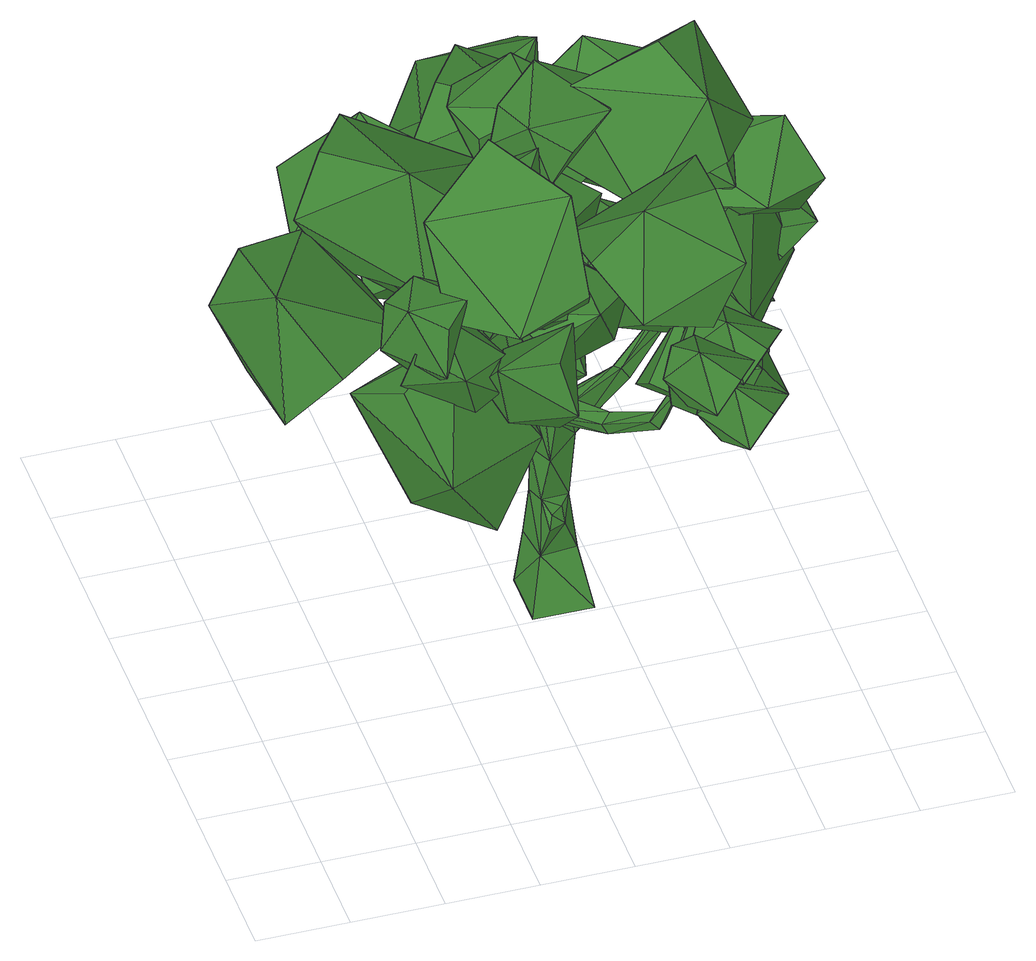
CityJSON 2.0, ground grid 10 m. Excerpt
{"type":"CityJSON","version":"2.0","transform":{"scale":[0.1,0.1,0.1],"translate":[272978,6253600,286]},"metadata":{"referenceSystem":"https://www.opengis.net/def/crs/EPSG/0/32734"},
"CityObjects":{
"tree1":{"type":"SolitaryVegetationObject","attributes":{"height":2,"width":0.14,"group":"standard","type":"broadleaf","footprint":[263499.18,6242813.97],"ground_height":15.6},"geometry":[{"type":"MultiSurface","lod":"2","boundaries":[[[0,1,2]],[[3,4,5]],[[0,6,7]],[[8,9,6]],[[9,10,11]],[[3,12,13]],[[2,8,0]],[[14,15,8]],[[15,16,10]],[[17,18,19]],[[2,20,14]],[[20,21,14]],[[22,16,21]],[[23,24,25]],[[7,20,1]],[[22,26,9]],[[9,23,22]],[[11,27,23]],[[28,29,30]],[[25,31,32]],[[33,34,35]],[[5,36,37]],[[38,39,40]],[[34,41,35]],[[28,38,34]],[[31,41,29]],[[39,42,43]],[[41,44,29]],[[29,39,30]],[[41,40,45]],[[46,42,47]],[[40,47,45]],[[39,46,40]],[[44,47,42]],[[48,49,50]],[[11,48,51]],[[11,12,3]],[[10,13,48]],[[52,53,54]],[[51,50,55]],[[12,55,52]],[[12,49,13]],[[56,57,58]],[[52,59,49]],[[49,56,50]],[[55,56,53]],[[60,57,61]],[[53,58,60]],[[53,61,54]],[[54,57,59]],[[62,63,64]],[[19,65,66]],[[67,65,62]],[[17,62,68]],[[10,17,32]],[[10,66,67]],[[16,19,66]],[[32,19,25]],[[64,69,70]],[[68,71,18]],[[18,63,65]],[[68,64,72]],[[70,73,74]],[[72,75,71]],[[63,75,69]],[[64,76,72]],[[73,77,74]],[[76,78,75]],[[75,73,69]],[[76,74,77]],[[79,80,81]],[[22,81,80]],[[9,79,6]],[[20,79,81]],[[82,83,84]],[[33,85,86]],[[33,28,34]],[[87,32,31]],[[33,36,88]],[[86,82,84]],[[27,37,82]],[[89,90,91]],[[82,92,93]],[[84,89,36]],[[37,89,92]],[[94,91,90]],[[89,95,92]],[[83,94,90]],[[93,95,94]],[[86,24,27]],[[86,85,24]],[[85,25,24]],[[5,87,88]],[[5,4,87]],[[4,32,87]],[[0,7,1]],[[0,8,6]],[[8,15,9]],[[9,15,10]],[[13,32,4]],[[4,3,13]],[[2,14,8]],[[14,21,15]],[[15,21,16]],[[17,68,18]],[[2,1,20]],[[20,22,21]],[[22,23,16]],[[25,16,23]],[[23,27,24]],[[7,6,20]],[[22,80,26]],[[9,11,23]],[[11,3,27]],[[28,31,29]],[[25,35,31]],[[35,25,85]],[[85,33,35]],[[37,3,5]],[[5,88,36]],[[38,30,39]],[[34,38,41]],[[28,30,38]],[[31,35,41]],[[39,44,42]],[[41,45,44]],[[29,44,39]],[[41,38,40]],[[46,43,42]],[[40,46,47]],[[39,43,46]],[[44,45,47]],[[48,13,49]],[[11,10,48]],[[11,51,12]],[[10,32,13]],[[52,55,53]],[[51,48,50]],[[12,51,55]],[[12,52,49]],[[56,59,57]],[[52,54,59]],[[49,59,56]],[[55,50,56]],[[60,58,57]],[[53,56,58]],[[53,60,61]],[[54,61,57]],[[62,65,63]],[[19,18,65]],[[67,66,65]],[[17,67,62]],[[10,67,17]],[[10,16,66]],[[16,25,19]],[[32,17,19]],[[64,63,69]],[[68,72,71]],[[18,71,63]],[[68,62,64]],[[70,69,73]],[[72,76,75]],[[63,71,75]],[[64,70,76]],[[73,78,77]],[[76,77,78]],[[75,78,73]],[[76,70,74]],[[79,26,80]],[[22,20,81]],[[9,26,79]],[[20,6,79]],[[82,93,83]],[[33,88,28]],[[28,88,31]],[[88,87,31]],[[33,84,36]],[[84,33,86]],[[86,27,82]],[[27,3,37]],[[89,83,90]],[[82,37,92]],[[84,83,89]],[[37,36,89]],[[94,95,91]],[[89,91,95]],[[83,93,94]],[[93,92,95]],[[96,97,98]],[[99,100,101]],[[102,103,104]],[[96,98,104]],[[105,106,107]],[[108,109,110]],[[111,112,113]],[[105,107,113]],[[114,115,116]],[[117,118,119]],[[120,121,122]],[[114,116,122]],[[123,124,125]],[[126,127,128]],[[129,130,131]],[[123,125,131]],[[132,133,134]],[[135,136,137]],[[138,139,140]],[[132,134,140]],[[141,142,143]],[[144,145,146]],[[147,148,149]],[[141,143,149]],[[150,151,152]],[[153,154,155]],[[156,157,158]],[[150,152,158]],[[159,160,161]],[[162,163,164]],[[165,166,167]],[[159,161,167]],[[168,169,170]],[[171,172,173]],[[174,175,176]],[[168,170,176]],[[177,178,179]],[[180,181,182]],[[183,184,185]],[[177,179,185]],[[186,187,188]],[[189,190,191]],[[192,193,194]],[[186,188,194]],[[195,196,197]],[[198,199,200]],[[201,202,203]],[[195,197,203]],[[204,205,206]],[[207,208,209]],[[210,211,212]],[[204,206,212]],[[213,214,215]],[[216,217,218]],[[219,220,221]],[[213,215,221]],[[222,223,224]],[[225,226,227]],[[228,229,230]],[[222,224,230]],[[231,232,233]],[[234,235,236]],[[237,238,239]],[[231,233,239]],[[240,241,242]],[[243,244,245]],[[246,247,248]],[[240,242,248]],[[249,250,251]],[[252,253,254]],[[255,256,257]],[[249,251,257]],[[258,259,260]],[[261,262,263]],[[264,265,266]],[[258,260,266]],[[267,268,269]],[[270,271,272]],[[273,274,275]],[[267,269,275]],[[276,277,278]],[[279,280,281]],[[282,283,284]],[[276,278,284]],[[285,286,287]],[[288,289,290]],[[291,292,293]],[[285,287,293]],[[294,295,296]],[[297,298,299]],[[300,301,302]],[[294,296,302]],[[303,304,305]],[[306,307,308]],[[309,310,311]],[[303,305,311]],[[312,313,314]],[[315,316,317]],[[318,319,320]],[[312,314,320]],[[321,322,323]],[[324,325,326]],[[327,328,329]],[[321,323,329]],[[330,331,332]],[[333,334,335]],[[336,337,338]],[[330,332,338]],[[339,340,341]],[[342,343,344]],[[345,346,347]],[[339,341,347]],[[348,349,350]],[[351,352,353]],[[354,355,356]],[[348,350,356]],[[357,358,359]],[[360,361,362]],[[363,364,365]],[[357,359,365]],[[366,367,368]],[[369,370,371]],[[372,373,374]],[[366,368,374]],[[375,376,377]],[[378,379,380]],[[381,382,383]],[[375,377,383]],[[384,385,386]],[[387,388,389]],[[390,391,392]],[[384,386,392]],[[393,394,395]],[[396,397,398]],[[399,400,401]],[[393,395,401]],[[402,403,404]],[[405,406,407]],[[408,409,410]],[[402,404,410]],[[411,412,413]],[[414,415,416]],[[417,418,419]],[[411,413,419]],[[419,416,417]],[[419,413,416]],[[413,414,416]],[[419,412,411]],[[419,418,412]],[[418,420,412]],[[416,418,417]],[[416,415,418]],[[415,420,418]],[[413,415,414]],[[413,412,415]],[[412,420,415]],[[410,407,408]],[[410,404,407]],[[404,405,407]],[[410,403,402]],[[410,409,403]],[[409,421,403]],[[407,409,408]],[[407,406,409]],[[406,421,409]],[[404,406,405]],[[404,403,406]],[[403,421,406]],[[401,398,399]],[[401,395,398]],[[395,396,398]],[[401,394,393]],[[401,400,394]],[[400,422,394]],[[398,400,399]],[[398,397,400]],[[397,422,400]],[[395,397,396]],[[395,394,397]],[[394,422,397]],[[392,389,390]],[[392,386,389]],[[386,387,389]],[[392,385,384]],[[392,391,385]],[[391,423,385]],[[389,391,390]],[[389,388,391]],[[388,423,391]],[[386,388,387]],[[386,385,388]],[[385,423,388]],[[383,380,381]],[[383,377,380]],[[377,378,380]],[[383,376,375]],[[383,382,376]],[[382,424,376]],[[380,382,381]],[[380,379,382]],[[379,424,382]],[[377,379,378]],[[377,376,379]],[[376,424,379]],[[374,371,372]],[[374,368,371]],[[368,369,371]],[[374,367,366]],[[374,373,367]],[[373,425,367]],[[371,373,372]],[[371,370,373]],[[370,425,373]],[[368,370,369]],[[368,367,370]],[[367,425,370]],[[365,362,363]],[[365,359,362]],[[359,360,362]],[[365,358,357]],[[365,364,358]],[[364,426,358]],[[362,364,363]],[[362,361,364]],[[361,426,364]],[[359,361,360]],[[359,358,361]],[[358,426,361]],[[356,353,354]],[[356,350,353]],[[350,351,353]],[[356,349,348]],[[356,355,349]],[[355,427,349]],[[353,355,354]],[[353,352,355]],[[352,427,355]],[[350,352,351]],[[350,349,352]],[[349,427,352]],[[347,344,345]],[[347,341,344]],[[341,342,344]],[[347,340,339]],[[347,346,340]],[[346,428,340]],[[344,346,345]],[[344,343,346]],[[343,428,346]],[[341,343,342]],[[341,340,343]],[[340,428,343]],[[338,335,336]],[[338,332,335]],[[332,333,335]],[[338,331,330]],[[338,337,331]],[[337,429,331]],[[335,337,336]],[[335,334,337]],[[334,429,337]],[[332,334,333]],[[332,331,334]],[[331,429,334]],[[329,326,327]],[[329,323,326]],[[323,324,326]],[[329,322,321]],[[329,328,322]],[[328,430,322]],[[326,328,327]],[[326,325,328]],[[325,430,328]],[[323,325,324]],[[323,322,325]],[[322,430,325]],[[320,317,318]],[[320,314,317]],[[314,315,317]],[[320,313,312]],[[320,319,313]],[[319,431,313]],[[317,319,318]],[[317,316,319]],[[316,431,319]],[[314,316,315]],[[314,313,316]],[[313,431,316]],[[311,308,309]],[[311,305,308]],[[305,306,308]],[[311,304,303]],[[311,310,304]],[[310,432,304]],[[308,310,309]],[[308,307,310]],[[307,432,310]],[[305,307,306]],[[305,304,307]],[[304,432,307]],[[302,299,300]],[[302,296,299]],[[296,297,299]],[[302,295,294]],[[302,301,295]],[[301,433,295]],[[299,301,300]],[[299,298,301]],[[298,433,301]],[[296,298,297]],[[296,295,298]],[[295,433,298]],[[293,290,291]],[[293,287,290]],[[287,288,290]],[[293,286,285]],[[293,292,286]],[[292,434,286]],[[290,292,291]],[[290,289,292]],[[289,434,292]],[[287,289,288]],[[287,286,289]],[[286,434,289]],[[284,281,282]],[[284,278,281]],[[278,279,281]],[[284,277,276]],[[284,283,277]],[[283,435,277]],[[281,283,282]],[[281,280,283]],[[280,435,283]],[[278,280,279]],[[278,277,280]],[[277,435,280]],[[275,272,273]],[[275,269,272]],[[269,270,272]],[[275,268,267]],[[275,274,268]],[[274,436,268]],[[272,274,273]],[[272,271,274]],[[271,436,274]],[[269,271,270]],[[269,268,271]],[[268,436,271]],[[266,263,264]],[[266,260,263]],[[260,261,263]],[[266,259,258]],[[266,265,259]],[[265,437,259]],[[263,265,264]],[[263,262,265]],[[262,437,265]],[[260,262,261]],[[260,259,262]],[[259,437,262]],[[257,254,255]],[[257,251,254]],[[251,252,254]],[[257,250,249]],[[257,256,250]],[[256,438,250]],[[254,256,255]],[[254,253,256]],[[253,438,256]],[[251,253,252]],[[251,250,253]],[[250,438,253]],[[248,245,246]],[[248,242,245]],[[242,243,245]],[[248,241,240]],[[248,247,241]],[[247,439,241]],[[245,247,246]],[[245,244,247]],[[244,439,247]],[[242,244,243]],[[242,241,244]],[[241,439,244]],[[239,236,237]],[[239,233,236]],[[233,234,236]],[[239,232,231]],[[239,238,232]],[[238,440,232]],[[236,238,237]],[[236,235,238]],[[235,440,238]],[[233,235,234]],[[233,232,235]],[[232,440,235]],[[230,227,228]],[[230,224,227]],[[224,225,227]],[[230,223,222]],[[230,229,223]],[[229,441,223]],[[227,229,228]],[[227,226,229]],[[226,441,229]],[[224,226,225]],[[224,223,226]],[[223,441,226]],[[221,218,219]],[[221,215,218]],[[215,216,218]],[[221,214,213]],[[221,220,214]],[[220,442,214]],[[218,220,219]],[[218,217,220]],[[217,442,220]],[[215,217,216]],[[215,214,217]],[[214,442,217]],[[212,209,210]],[[212,206,209]],[[206,207,209]],[[212,205,204]],[[212,211,205]],[[211,443,205]],[[209,211,210]],[[209,208,211]],[[208,443,211]],[[206,208,207]],[[206,205,208]],[[205,443,208]],[[203,200,201]],[[203,197,200]],[[197,198,200]],[[203,196,195]],[[203,202,196]],[[202,444,196]],[[200,202,201]],[[200,199,202]],[[199,444,202]],[[197,199,198]],[[197,196,199]],[[196,444,199]],[[194,191,192]],[[194,188,191]],[[188,189,191]],[[194,187,186]],[[194,193,187]],[[193,445,187]],[[191,193,192]],[[191,190,193]],[[190,445,193]],[[188,190,189]],[[188,187,190]],[[187,445,190]],[[185,182,183]],[[185,179,182]],[[179,180,182]],[[185,178,177]],[[185,184,178]],[[184,446,178]],[[182,184,183]],[[182,181,184]],[[181,446,184]],[[179,181,180]],[[179,178,181]],[[178,446,181]],[[176,173,174]],[[176,170,173]],[[170,171,173]],[[176,169,168]],[[176,175,169]],[[175,447,169]],[[173,175,174]],[[173,172,175]],[[172,447,175]],[[170,172,171]],[[170,169,172]],[[169,447,172]],[[167,164,165]],[[167,161,164]],[[161,162,164]],[[167,160,159]],[[167,166,160]],[[166,448,160]],[[164,166,165]],[[164,163,166]],[[163,448,166]],[[161,163,162]],[[161,160,163]],[[160,448,163]],[[158,155,156]],[[158,152,155]],[[152,153,155]],[[158,151,150]],[[158,157,151]],[[157,449,151]],[[155,157,156]],[[155,154,157]],[[154,449,157]],[[152,154,153]],[[152,151,154]],[[151,449,154]],[[149,146,147]],[[149,143,146]],[[143,144,146]],[[149,142,141]],[[149,148,142]],[[148,450,142]],[[146,148,147]],[[146,145,148]],[[145,450,148]],[[143,145,144]],[[143,142,145]],[[142,450,145]],[[140,137,138]],[[140,134,137]],[[134,135,137]],[[140,133,132]],[[140,139,133]],[[139,451,133]],[[137,139,138]],[[137,136,139]],[[136,451,139]],[[134,136,135]],[[134,133,136]],[[133,451,136]],[[131,128,129]],[[131,125,128]],[[125,126,128]],[[131,124,123]],[[131,130,124]],[[130,452,124]],[[128,130,129]],[[128,127,130]],[[127,452,130]],[[125,127,126]],[[125,124,127]],[[124,452,127]],[[122,119,120]],[[122,116,119]],[[116,117,119]],[[122,115,114]],[[122,121,115]],[[121,453,115]],[[119,121,120]],[[119,118,121]],[[118,453,121]],[[116,118,117]],[[116,115,118]],[[115,453,118]],[[113,110,111]],[[113,107,110]],[[107,108,110]],[[113,106,105]],[[113,112,106]],[[112,454,106]],[[110,112,111]],[[110,109,112]],[[109,454,112]],[[107,109,108]],[[107,106,109]],[[106,454,109]],[[104,101,102]],[[104,98,101]],[[98,99,101]],[[104,97,96]],[[104,103,97]],[[103,455,97]],[[101,103,102]],[[101,100,103]],[[100,455,103]],[[98,100,99]],[[98,97,100]],[[97,455,100]]]}]}
},
"vertices":[
[382,369,9],[317,304,9],[317,369,9],[364,334,252],[360,346,252],[360,333,263],[372,332,69],[382,304,9],[367,376,68],[368,347,127],[356,357,215],[370,332,217],[428,362,263],[423,373,259],[327,372,68],[360,372,128],[330,358,188],[346,392,242],[328,442,283],[336,386,239],[332,328,69],[331,364,128],[336,338,134],[343,330,188],[337,326,244],[331,337,242],[356,332,125],[346,319,246],[319,335,329],[254,346,409],[257,335,416],[310,348,324],[350,353,248],[338,318,266],[307,325,322],[298,338,317],[390,278,282],[399,279,267],[253,327,406],[149,335,394],[148,328,385],[250,338,399],[94,340,426],[95,336,428],[148,345,388],[146,337,378],[93,333,425],[91,337,423],[432,375,246],[464,375,309],[476,377,305],[437,363,248],[465,365,312],[460,354,369],[449,352,373],[478,367,307],[459,363,368],[506,366,414],[509,367,412],[448,361,371],[510,364,413],[507,363,415],[349,454,264],[322,494,270],[341,496,270],[324,450,263],[335,395,215],[350,396,225],[343,444,285],[327,529,251],[344,530,251],[325,498,286],[336,500,286],[326,577,276],[334,578,277],[330,533,265],[339,534,266],[331,575,284],[326,574,283],[357,323,110],[343,322,124],[338,314,111],[385,267,263],[413,217,311],[378,267,277],[332,326,253],[341,317,256],[353,343,261],[354,332,272],[423,228,314],[430,194,370],[435,199,371],[433,223,306],[422,212,303],[435,190,368],[441,196,369],[591,392,451],[556,320,522],[607,353,381],[557,304,339],[522,228,406],[498,359,330],[459,400,389],[419,328,458],[525,432,422],[160,385,426],[172,280,441],[110,396,363],[35,365,353],[42,258,365],[4,395,422],[32,384,498],[39,279,515],[108,412,483],[247,220,451],[280,152,375],[189,268,418],[122,244,380],[150,177,301],[92,198,441],[130,137,479],[159,66,404],[196,179,501],[463,155,651],[473,255,614],[383,138,655],[329,144,595],[334,243,556],[369,95,543],[445,103,516],[454,201,474],[480,104,590],[313,98,591],[308,145,687],[236,84,566],[176,138,560],[166,187,654],[215,189,510],[287,224,522],[282,277,616],[329,155,535],[463,253,350],[398,216,365],[488,268,401],[501,232,445],[437,194,463],[534,196,413],[519,167,365],[457,127,381],[503,214,335],[532,389,545],[597,352,560],[532,403,489],[540,367,443],[605,329,454],[496,332,457],[488,303,507],[551,262,520],[489,350,541],[185,376,426],[107,448,441],[229,400,363],[266,473,353],[191,548,365],[309,470,422],[280,459,498],[206,535,515],[242,389,483],[251,594,426],[310,682,441],[281,554,363],[358,528,353],[422,613,365],[362,485,422],[347,512,498],[411,596,515],[272,540,483],[476,374,473],[377,413,488],[509,413,410],[517,494,400],[420,537,412],[559,506,469],[536,487,545],[439,530,562],[525,407,530],[368,556,513],[442,479,528],[322,534,449],[282,464,440],[352,384,451],[238,469,509],[268,478,584],[337,398,602],[310,546,569],[227,493,505],[301,417,520],[181,471,442],[140,401,432],[210,321,444],[97,407,501],[126,415,577],[196,336,594],[169,483,562],[461,344,695],[373,363,643],[494,280,663],[512,268,586],[426,284,531],[558,333,579],[537,408,594],[452,429,538],[515,395,669],[307,655,373],[219,622,330],[341,594,410],[358,523,378],[272,485,334],[404,552,320],[384,605,265],[298,571,217],[361,662,316],[296,356,643],[347,398,656],[288,357,592],[322,348,555],[374,389,565],[336,301,572],[354,289,619],[407,329,631],[314,308,645],[354,341,463],[405,383,476],[346,341,413],[380,332,376],[432,374,385],[394,285,393],[412,274,439],[466,313,451],[372,293,466],[255,440,459],[306,482,472],[247,440,409],[281,431,372],[333,473,381],[295,385,389],[313,373,436],[366,412,447],[273,392,462],[243,485,368],[301,499,398],[223,529,351],[246,564,321],[304,581,349],[256,531,282],[282,488,285],[342,502,312],[253,466,321],[277,357,602],[340,356,627],[257,403,613],[276,449,601],[339,451,626],[280,441,551],[305,402,527],[369,403,549],[281,364,551],[277,148,498],[340,147,523],[257,194,509],[276,240,497],[339,243,522],[280,232,447],[305,194,423],[369,195,446],[281,156,448],[277,243,546],[340,241,571],[257,288,557],[276,334,546],[339,337,570],[280,326,495],[305,288,471],[369,289,494],[281,250,496],[210,135,475],[214,90,525],[245,171,483],[295,164,491],[303,121,542],[304,139,447],[281,96,431],[287,50,480],[233,114,434],[447,372,529],[451,328,580],[482,408,538],[533,401,546],[540,358,597],[541,376,502],[518,333,486],[525,287,535],[470,352,489],[228,313,559],[232,269,610],[263,350,568],[314,343,575],[321,299,626],[322,317,532],[299,274,516],[305,228,565],[251,293,518],[269,303,382],[273,258,433],[304,339,391],[354,332,399],[362,288,450],[363,306,355],[340,263,339],[346,217,388],[292,282,341],[359,250,472],[363,206,522],[395,286,480],[445,279,488],[452,236,539],[454,254,444],[430,211,428],[437,165,477],[383,230,431],[235,466,377],[239,421,427],[270,502,385],[321,495,393],[328,452,444],[329,469,349],[306,426,333],[313,380,382],[258,445,336],[463,206,439],[521,180,417],[426,194,405],[414,146,389],[470,118,365],[405,127,436],[438,126,476],[495,97,455],[446,176,477],[443,149,497],[460,106,517],[474,169,487],[503,158,465],[521,116,484],[481,149,435],[453,124,434],[470,81,452],[432,141,461],[443,126,430],[460,83,451],[474,146,421],[503,135,399],[521,93,418],[481,126,368],[453,101,368],[470,58,386],[432,118,395],[394,81,522],[411,39,542],[425,102,512],[454,91,490],[472,49,509],[432,82,460],[404,57,459],[421,13,477],[383,74,486],[318,163,511],[267,141,531],[308,187,475],[279,221,472],[227,201,491],[297,245,505],[305,233,547],[254,214,569],[329,197,537],[222,108,481],[181,91,519],[202,126,446],[173,160,446],[129,145,483],[199,189,468],[219,183,507],[177,169,546],[240,145,497],[584,317,406],[631,351,414],[553,329,435],[536,369,441],[581,406,451],[523,376,399],[548,373,362],[594,410,370],[563,332,369],[542,292,388],[576,319,349],[537,319,423],[523,361,422],[556,391,384],[484,353,402],[477,332,363],[509,361,323],[499,295,374],[167,103,580],[163,97,522],[197,135,588],[197,177,572],[195,173,514],[156,188,586],[118,166,578],[113,162,520],[131,127,593],[155,141,485],[566,373,329],[628,409,417],[138,126,538],[220,174,542],[445,9,521],[494,54,429],[494,77,496],[528,116,399],[296,392,446],[421,176,542],[330,229,452],[289,240,629],[508,298,599],[271,61,544],[385,289,559],[385,195,511],[385,404,615],[350,536,369],[365,479,440],[464,380,444],[406,396,624],[213,539,268],[367,369,540],[276,313,528],[418,375,535],[356,518,496],[417,680,449],[124,553,449],[621,292,519],[394,157,413],[248,232,707],[425,290,526],[214,92,316],[89,212,449],[478,250,501]
]}
